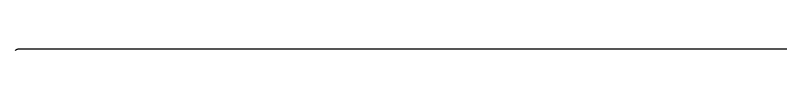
# Model space of a CAD drawing. Extents: x 59 to 126, y -132 to -24.
# Drawn here: x 97.95 to 107.27, y -51.95 to -51.92 of the extents above; entities that cross this region are included whole.
import ezdxf

# ---------------------------------------------------------------- set-up
doc = ezdxf.new("R2010")
doc.units = 0
doc.header["$MEASUREMENT"] = 0
doc.layers.add('BLACK', color=7, linetype='CONTINUOUS')

msp = doc.modelspace()

# ---------------------------------------------------------------- linework, layer by layer
at = {"layer": 'Black'}
for p, q in [((97.9476, -51.9476), (97.9518, -51.9425)), ((97.9518, -51.9425), (97.9575, -51.9393)), ((97.9575, -51.9393), (97.9625, -51.935)), ((97.9625, -51.935), (97.9687, -51.9328)), ((97.9687, -51.9328), (97.9743, -51.9295)), ((97.9743, -51.9295), (97.9808, -51.9284)), ((97.9808, -51.9284), (97.987, -51.9261)), ((97.987, -51.9261), (97.9935, -51.9261)), ((97.9935, -51.9261), (98, -51.925)), ((98, -51.925), (108, -51.925))]:
    msp.add_line(p, q, dxfattribs=at)

doc.saveas('drawing.dxf')
